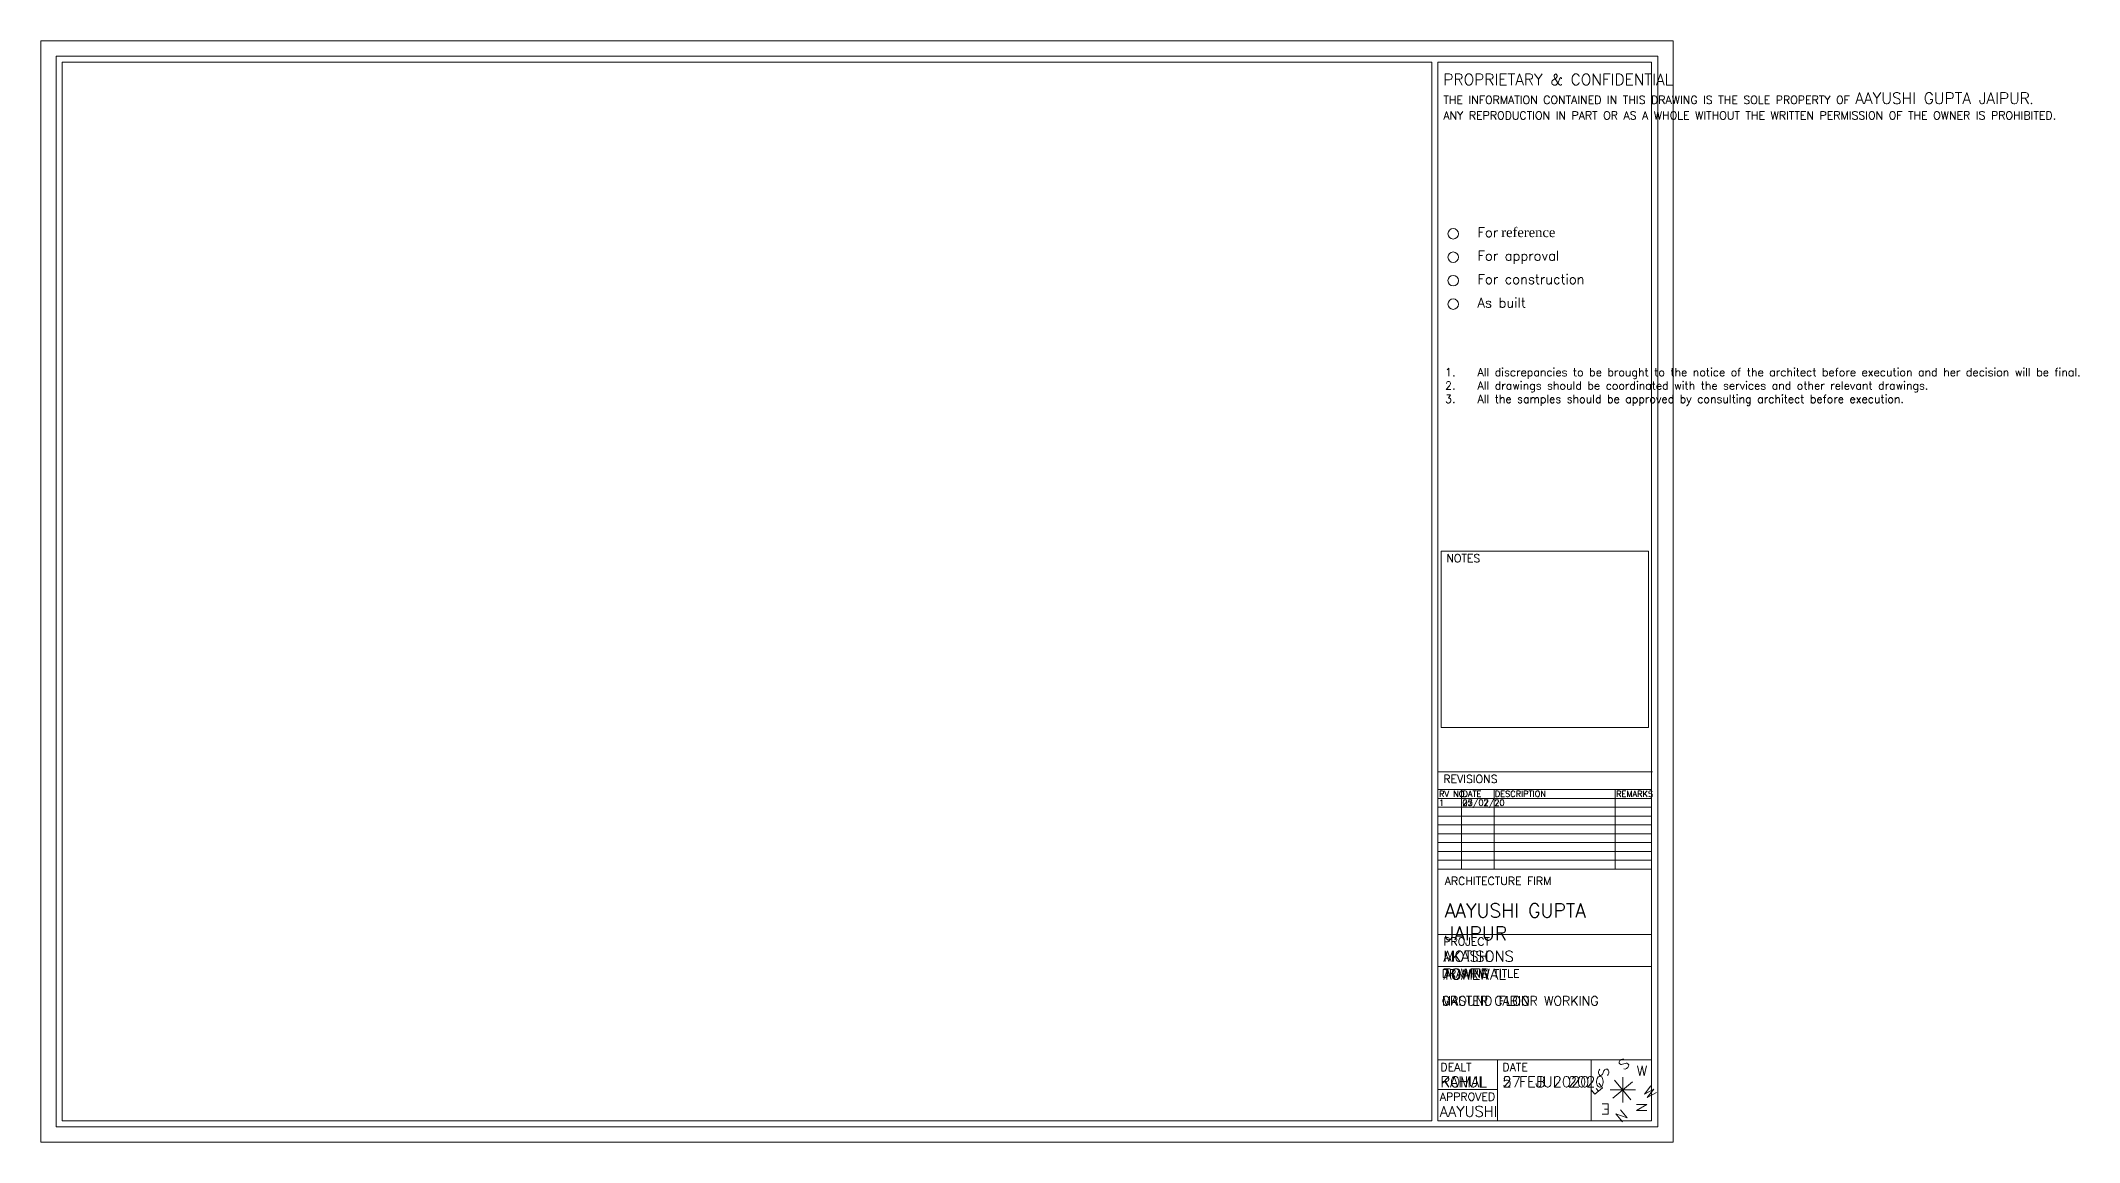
# Model space of a CAD drawing. Header units: inches. Extents: x -315739 to 560314, y 0 to 7836.
# Drawn here: x 1 to 510, y 0 to 275 of the extents above; entities that cross this region are included whole.
import ezdxf

# ---------------------------------------------------------------- set-up
doc = ezdxf.new("R2010")
doc.units = ezdxf.units.IN
doc.header["$LTSCALE"] = 5
doc.header["$MEASUREMENT"] = 0
doc.layers.get('0').update_dxf_attribs({"linetype": 'CONTINUOUS', "lineweight": 0})
for name, color, linetype, lineweight in [('DIM', 5, 'CONTINUOUS', 5), ('FORMAT', 7, 'CONTINUOUS', 9), ('HATCH', 8, 'CONTINUOUS', 0), ('TEXT-01', 7, 'CONTINUOUS', 15)]:
    doc.layers.add(name, color=color, linetype=linetype, lineweight=lineweight)
doc.styles.add('rs', font='rs')
doc.dimstyles.get("Standard").update_dxf_attribs({"dimtxt": 2, "dimasz": 2, "dimexe": 0.18, "dimexo": 0.0625, "dimgap": 1, "dimtad": 0, "dimtih": 1, "dimtoh": 1, "dimdec": 1, "dimzin": 0, "dimdsep": 46, "dimlunit": 4, "dimcen": 0.09, "dimclrd": 5, "dimclre": 5, "dimclrt": 5, "dimadec": 0, "dimazin": 0, "dimtfac": 1, "dimtdec": 4, "dimtofl": 0, "dimtmove": 0, "dimatfit": 3, "dimfxl": 0.25, "dimtolj": 1, "dimtzin": 0, "dimarcsym": 0})

# ---------------------------------------------------------------- blocks, each defined once
blk = doc.blocks.new('DCF')
at = {"char_height": 15.39, "attachment_point": 1, "style": 'rs'}
for s, insert, width, rotation in [('\\pxqc;W', (68027.1, -78851.2), 77.781, 90), ('\\pxqc;S', (68073.3, -78877.4), 72.653, 180), ('\\pxqc;E', (68099.6, -78831.3), 70.943, 270)]:
    blk.add_mtext(s, dxfattribs=dict(at, insert=insert, width=width, rotation=rotation))
at = {"insert": (68053.4, -78805), "char_height": 15.39, "width": 72.653, "attachment_point": 1, "style": 'rs'}
blk.add_mtext('\\pxqc;N', dxfattribs=at)
for points in [[(68044.4, -78841.2), (68082.4, -78841.2)], [(68082.4, -78841.2), (68044.4, -78841.2)], [(68063.4, -78822.2), (68063.4, -78860.2)], [(68063.4, -78860.2), (68063.4, -78822.2)]]:
    blk.add_leader(points, dimstyle='Standard')

msp = doc.modelspace()

# ---------------------------------------------------------------- hatches: boundary and pattern name
at = {"layer": 'HATCH'}
h = msp.add_hatch(dxfattribs=at)
h.set_pattern_fill('ANSI31', color=251, scale=0.803546, style=0)
h.set_pattern_definition([])
edge = h.paths.add_edge_path(flags=0)
edge.add_arc((353.71, 226.96), 1.32, 180, 0)
edge.add_arc((353.71, 226.96), 1.32, 0, 180)
h = msp.add_hatch(dxfattribs=at)
h.set_pattern_fill('ANSI31', color=251, scale=0.803546, style=0)
h.set_pattern_definition([])
edge = h.paths.add_edge_path(flags=0)
edge.add_arc((353.71, 215.24), 1.32, 180, 0)
edge.add_arc((353.71, 215.24), 1.32, 0, 180)

# ---------------------------------------------------------------- linework, layer by layer
at = {"layer": 'FORMAT'}
for p, q in [((349.96, 92.49), (403.48, 92.49)), ((349.96, 92.49), (403.48, 92.49)), ((349.96, 88.07), (403.28, 88.07)), ((349.96, 88.07), (403.28, 88.07)), ((355.82, 68.2), (355.82, 88.07)), ((355.82, 68.2), (355.82, 88.07)), ((363.91, 68.2), (363.91, 88.07)), ((363.91, 68.2), (363.91, 88.07)), ((394.22, 68.2), (394.22, 88.07)), ((394.22, 68.2), (394.22, 88.07)), ((349.96, 85.86), (403.28, 85.86)), ((349.96, 85.86), (403.28, 85.86)), ((349.96, 85.86), (403.28, 85.86)), ((349.96, 85.86), (403.28, 85.86)), ((349.96, 83.66), (403.28, 83.66)), ((349.96, 83.66), (403.28, 83.66)), ((349.96, 81.45), (403.28, 81.45)), ((349.96, 81.45), (403.28, 81.45)), ((349.96, 79.24), (403.28, 79.24)), ((349.96, 79.24), (403.28, 79.24)), ((349.96, 77.03), (403.28, 77.03)), ((349.96, 77.03), (403.28, 77.03)), ((349.96, 74.82), (403.28, 74.82)), ((349.96, 74.82), (403.28, 74.82)), ((349.96, 72.62), (403.28, 72.62)), ((349.96, 72.62), (403.28, 72.62)), ((349.96, 70.41), (403.28, 70.41)), ((349.96, 70.41), (403.28, 70.41)), ((349.96, 68.2), (403.28, 68.2)), ((349.96, 68.2), (403.28, 68.2)), ((403.24, 51.86), (349.89, 51.86)), ((403.24, 51.86), (349.89, 51.86)), ((403.24, 43.84), (349.89, 43.84)), ((403.24, 43.84), (349.89, 43.84)), ((403.28, 20.49), (349.89, 20.49)), ((403.28, 20.49), (349.89, 20.49)), ((364.74, 20.49), (364.74, 5.3)), ((364.74, 20.49), (364.74, 5.3)), ((364.74, 13.09), (349.89, 13.09)), ((364.74, 13.09), (349.89, 13.09))]:
    msp.add_line(p, q, dxfattribs=at)
at = {"layer": 'FORMAT', "color": 0}
msp.add_line((349.89, 5.3), (403.28, 5.3), dxfattribs=at)
msp.add_line((349.89, 5.3), (403.28, 5.3), dxfattribs=at)
msp.add_line((349.89, 5.3), (403.28, 5.3), dxfattribs=at)
msp.add_line((349.89, 5.3), (403.28, 5.3), dxfattribs=at)
at = {"layer": 'FORMAT'}
for points in [[(0.66, 275.19), (0.66, -0.07), (408.65, -0.07), (408.65, 275.19)], [(0.66, 275.19), (0.66, -0.07), (408.65, -0.07), (408.65, 275.19)], [(4.49, 271.35), (4.49, 3.77), (404.82, 3.77), (404.82, 271.35)], [(4.49, 271.35), (4.49, 3.77), (404.82, 3.77), (404.82, 271.35)], [(6.03, 269.82), (6.03, 5.3), (348.36, 5.3), (348.36, 269.82)], [(6.03, 269.82), (6.03, 5.3), (348.36, 5.3), (348.36, 269.82)], [(349.89, 269.82), (349.89, 5.3), (403.28, 5.3), (403.28, 269.82)], [(349.89, 269.82), (349.89, 5.3), (403.28, 5.3), (403.28, 269.82)], [(350.7, 147.66), (402.48, 147.66), (402.48, 103.56), (350.7, 103.56)], [(350.7, 147.66), (402.48, 147.66), (402.48, 103.56), (350.7, 103.56)]]:
    msp.add_lwpolyline(points, close=True, dxfattribs=at)
at = {"layer": 'FORMAT', "linetype": 'ByBlock'}
msp.add_lwpolyline([(388.22, 20.49), (388.22, 5.3)], dxfattribs=at)
msp.add_lwpolyline([(388.22, 20.49), (388.22, 5.3)], dxfattribs=at)
at = {"layer": 'TEXT-01'}
for centre in [(353.71, 226.96), (353.71, 226.96), (353.71, 221.1), (353.71, 221.1), (353.71, 215.24), (353.71, 215.24), (353.71, 209.38), (353.71, 209.38)]:
    msp.add_circle(centre, 1.32, dxfattribs=at)

# ---------------------------------------------------------------- block references
at = {"layer": 'FORMAT', "xscale": 0.167045839578901, "yscale": 0.167045839578901}
for p, rotation in [((17571.34, -2767.58), 219.9999999999999), ((13566.17, 11382.7), 270)]:
    msp.add_blockref('DCF', p, dxfattribs=dict(at, rotation=rotation))

# ---------------------------------------------------------------- texts
at = {"layer": 'DIM', "attachment_point": 1, "style": 'rs'}
for s, insert, char_height, width in [('PROPRIETARY & CONFIDENTIAL\\P\\H0.71429x;THE INFORMATION CONTAINED IN THIS DRAWING IS THE SOLE PROPERTY OF \\H1.39999x;AAYUSHI GUPTA JAIPUR\\H0.71429x;. \\PANY REPRODUCTION IN PART OR AS A WHOLE WITHOUT THE WRITTEN PERMISSION OF THE OWNER IS PROHIBITED.', (351.24, 266.91), 2.81241, 261.3199), ('PROPRIETARY & CONFIDENTIAL\\P\\H0.71429x;THE INFORMATION CONTAINED IN THIS DRAWING IS THE SOLE PROPERTY OF \\H1.39999x;AAYUSHI GUPTA JAIPUR\\H0.71429x;. \\PANY REPRODUCTION IN PART OR AS A WHOLE WITHOUT THE WRITTEN PERMISSION OF THE OWNER IS PROHIBITED.', (351.24, 266.91), 2.81241, 261.3199), ('For\\fTechnic|b0|i0|c0|p0; \\fTimes New Roman|b0|i0|c0|p18;reference', (359.77, 228.53), 2.4106, 100.2424), ('For\\fTechnic|b0|i0|c0|p0; \\fTimes New Roman|b0|i0|c0|p18;reference', (359.77, 228.53), 2.4106, 100.2424), ('For approval', (359.77, 222.67), 2.4106, 20.2895), ('For approval', (359.77, 222.67), 2.4106, 20.2895), ('For construction', (359.77, 216.81), 2.4106, 26.4501), ('For construction', (359.77, 216.81), 2.4106, 26.4501), ('As built', (359.77, 210.95), 2.411, 12.5219), ('As built', (359.77, 210.95), 2.411, 12.5219), ('\\pxi-3,l4,t4;1.    All discrepancies to be brought to the notice of the architect before execution and her decision will be final.\\P2.    All drawings should be coordinated with the services and other relevant drawings.\\P3.    All the samples should be approved by consulting architect before execution.', (349.68, 193.37), 2.00887, 179.4586), ('\\pxi-3,l4,t4;1.    All discrepancies to be brought to the notice of the architect before execution and her decision will be final.\\P2.    All drawings should be coordinated with the services and other relevant drawings.\\P3.    All the samples should be approved by consulting architect before execution.', (349.68, 193.37), 2.00887, 179.4586), ('NOTES', (351.98, 146.88), 2, 8), ('NOTES', (351.98, 146.88), 2, 8), ('RV NO.', (350.15, 87.74), 1.5, 6.625), ('RV NO.', (350.15, 87.74), 1.5, 6.625), ('REVISIONS', (351.24, 91.71), 2, 13.1111), ('REVISIONS', (351.24, 91.71), 2, 13.1111), ('DATE', (356.02, 87.74), 1.5, 4.8333), ('DATE', (356.02, 87.74), 1.5, 4.8333), ('DESCRIPTION', (364.11, 87.74), 1.5, 12.1667), ('DESCRIPTION', (364.11, 87.74), 1.5, 12.1667), ('REMARKS', (394.41, 87.74), 1.5, 9), ('REMARKS', (394.41, 87.74), 1.5, 9), ('1', (350.15, 85.53), 1.5, 0.3333), ('1', (350.15, 85.53), 1.5, 0.3333), ('05/02/20', (356.02, 85.53), 1.5, 8.8333), ('27/07/20', (356.02, 85.53), 1.5, 8.8333), ('ARCHITECTURE FIRM\\P\\P\\H1.71429x;AAYUSHI GUPTA JAIPUR', (351.59, 66.22), 2, 47.7778), ('ARCHITECTURE FIRM\\P\\P\\H1.71429x;AAYUSHI GUPTA JAIPUR', (351.59, 66.22), 2, 47.7778), ('PROJECT\\H1.33334x;\\PMOTISONS TOWER', (351.24, 51.07), 2, 26.3333), ('PROJECT\\H1.33334x;\\PAKASH AGARWAL', (351.24, 51.07), 2, 26.3333), ('DRAWING TITLE\\P\\P\\H1.14286x;GROUND FLOOR WORKING', (350.85, 43.06), 2, 48.4444), ('DRAWING TITLE\\P\\P\\H1.14286x;MASTER CABIN ', (350.85, 43.06), 2, 34.5), ('DEALT\\H1.16667x;\\P\\H1.14286x;KOMAL', (350.52, 19.7), 2, 23.4444), ('DEALT\\H1.16667x;\\P\\H1.14286x;RAHUL', (350.52, 19.7), 2, 23.2222), ('DATE\\P\\H1.33334x;5 FEB 2020', (366.02, 19.7), 2, 30.4444), ('DATE\\P\\H1.33334x;27  JUL 2020', (366.02, 19.7), 2, 33.2778), ('APPROVED\\H1.16667x;\\P\\H1.14286x;AAYUSHI', (350.37, 12.31), 2, 28.5556), ('APPROVED\\H1.16667x;\\P\\H1.14286x;AAYUSHI', (350.37, 12.31), 2, 28.5556)]:
    msp.add_mtext(s, dxfattribs=dict(at, insert=insert, char_height=char_height, width=width))

doc.saveas('drawing.dxf')
